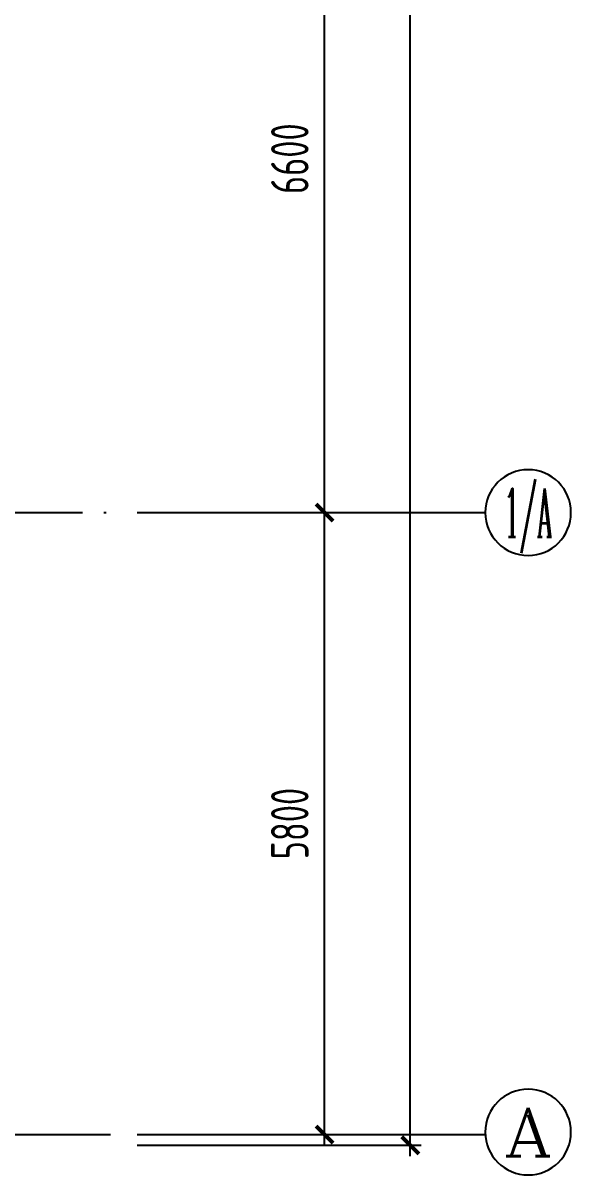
# Model space of a CAD drawing. Extents: x 287065 to 1473467, y 284802 to 344222.
# Drawn here: x 1046231 to 1051347, y 295936 to 306677 of the extents above; entities that cross this region are included whole.
import ezdxf
from ezdxf.enums import TextEntityAlignment as Align

# ---------------------------------------------------------------- set-up
doc = ezdxf.new("R2010")
doc.units = 0
doc.header["$LTSCALE"] = 1000
doc.linetypes.add('DOTE', pattern=[2.42, 2, -0.2, 0.02, -0.2])
doc.layers.get('0').update_dxf_attribs({"linetype": 'CONTINUOUS'})
doc.layers.get('DEFPOINTS').update_dxf_attribs({"linetype": 'CONTINUOUS'})
for name, color, linetype in [('AXIS', 8, 'DOTE'), ('AXIS_DIM', 3, 'CONTINUOUS'), ('AXIS_TEXT', 3, 'CONTINUOUS')]:
    doc.layers.add(name, color=color, linetype=linetype)
doc.styles.add('_TCH_AXIS', font='COMPLEX', dxfattribs={"bigfont": 'GBCBIG'})
doc.styles.add('COMPLEX', font='COMPLEX')
doc.styles.add('TSSD_Dimension', font='tssdeng.shx', dxfattribs={"width": 0.7, "bigfont": 'hztxt.shx'})
doc.dimstyles.new('TSSD_100_100', dxfattribs={"dimtxt": 350, "dimasz": 150, "dimexe": 100, "dimexo": 250, "dimgap": 150, "dimtad": 1, "dimdec": 0, "dimzin": 0, "dimdsep": 46, "dimtxsty": 'TSSD_Dimension', "dimblk": 'ARCHTICK', "dimcen": 0, "dimdle": 100, "dimclrd": 3, "dimclre": 3, "dimclrt": 7, "dimadec": 0, "dimazin": 0, "dimtfac": 1, "dimtdec": 0, "dimtix": 1, "dimtmove": 2, "dimatfit": 3, "dimfxl": 100, "dimtolj": 1, "dimtzin": 0, "dimarcsym": 0})

# ---------------------------------------------------------------- blocks, each defined once
blk = doc.blocks.new('_ARCHTICK')
at = {"color": 0}
blk.add_lwpolyline([(-0.53, -0.53, 0.25, 0.25, 0), (0.53, 0.53, 0.5, 0.5, 0)], format="xyseb", dxfattribs=at)
blk = doc.blocks.new('*D428')
at = {"layer": 'AXIS_DIM', "color": 3, "lineweight": -2}
for p, q in [((1049047, 296212), (1049047, 302212)), ((1047297, 302112), (1049147, 302112)), ((1047297, 296312), (1049147, 296312))]:
    blk.add_line(p, q, dxfattribs=at)
at = {"layer": 'DEFPOINTS', "color": 0}
for p in [(1047047, 302112), (1049047, 302112), (1047047, 296312)]:
    blk.add_point(p, dxfattribs=at)
at = {"layer": 'AXIS_DIM', "color": 3, "lineweight": -2, "xscale": 150, "yscale": 150, "zscale": 150}
for p, rotation in [((1049047, 302112), 90), ((1049047, 296312), 270)]:
    blk.add_blockref('_ARCHTICK', p, dxfattribs=dict(at, rotation=rotation))
at = {"layer": 'AXIS_DIM', "color": 7, "insert": (1048722, 299212), "char_height": 350, "attachment_point": 5, "rotation": 90, "style": 'TSSD_Dimension'}
blk.add_mtext('\\A1;5800', dxfattribs=at)
blk = doc.blocks.new('*D429')
at = {"layer": 'AXIS_DIM', "color": 3, "lineweight": -2}
for p, q in [((1049047, 302012), (1049047, 308812)), ((1047297, 308712), (1049147, 308712)), ((1047297, 302112), (1049147, 302112))]:
    blk.add_line(p, q, dxfattribs=at)
at = {"layer": 'DEFPOINTS', "color": 0}
for p in [(1047047, 308712), (1049047, 308712), (1047047, 302112)]:
    blk.add_point(p, dxfattribs=at)
at = {"layer": 'AXIS_DIM', "color": 3, "lineweight": -2, "xscale": 150, "yscale": 150, "zscale": 150}
for p, rotation in [((1049047, 308712), 90), ((1049047, 302112), 270)]:
    blk.add_blockref('_ARCHTICK', p, dxfattribs=dict(at, rotation=rotation))
at = {"layer": 'AXIS_DIM', "color": 7, "insert": (1048722, 305412), "char_height": 350, "attachment_point": 5, "rotation": 90, "style": 'TSSD_Dimension'}
blk.add_mtext('\\A1;6600', dxfattribs=at)
blk = doc.blocks.new('*D433')
at = {"layer": 'AXIS_DIM', "color": 3, "lineweight": -2}
for p, q in [((1049847, 296112), (1049847, 321312)), ((1047297, 321212), (1049947, 321212)), ((1047297, 296212), (1049947, 296212))]:
    blk.add_line(p, q, dxfattribs=at)
at = {"layer": 'DEFPOINTS', "color": 0}
for p in [(1047047, 321212), (1049847, 321212), (1047047, 296212)]:
    blk.add_point(p, dxfattribs=at)
at = {"layer": 'AXIS_DIM', "color": 3, "lineweight": -2, "xscale": 150, "yscale": 150, "zscale": 150}
for p, rotation in [((1049847, 321212), 90), ((1049847, 296212), 270)]:
    blk.add_blockref('_ARCHTICK', p, dxfattribs=dict(at, rotation=rotation))
at = {"layer": 'AXIS_DIM', "color": 7, "insert": (1049522, 308712), "char_height": 350, "attachment_point": 5, "rotation": 90, "style": 'TSSD_Dimension'}
blk.add_mtext('\\A1;25000', dxfattribs=at)
blk = doc.blocks.new('_AXISO')
blk.add_circle((0, 0), 0.5)
at = {"layer": 'AXIS_TEXT', "style": 'COMPLEX', "width": 1.041667}
blk.add_attdef('A', text='', height=0.56, dxfattribs=at).set_placement((-0.25, -0.28), (0.25, -0.28), align=Align.FIT)

msp = doc.modelspace()

# ---------------------------------------------------------------- linework, layer by layer
at = {"layer": 'AXIS'}
for p, q in [((1027846.971, 302111.708), (1047046.971, 302111.708)), ((980746.971, 296311.708), (1047046.971, 296311.708))]:
    msp.add_line(p, q, dxfattribs=at)
at = {"layer": 'AXIS_TEXT'}
for p, q in [((1047296.971, 302111.708), (1050546.971, 302111.708)), ((1047296.971, 296311.708), (1050546.971, 296311.708))]:
    msp.add_line(p, q, dxfattribs=at)

# ---------------------------------------------------------------- block references
ref = msp.add_blockref('_AXISO', (1050946.971, 302111.708), dxfattribs=dict(at, xscale=-800, yscale=800, zscale=800))
ref.add_attrib('A', '1/A', dxfattribs={"height": 452.5483, "style": '_TCH_AXIS', "width": 0.381818}).set_placement((1050720.697, 301885.434), (1051173.245, 301885.434), align=Align.FIT)
ref = msp.add_blockref('_AXISO', (1050946.971, 296335.726), dxfattribs=dict(at, xscale=-800, yscale=800, zscale=800))
ref.add_attrib('A', 'A', dxfattribs={"height": 452.548, "style": '_TCH_AXIS', "width": 1.166667}).set_placement((1050720.697, 296109.452), (1051173.245, 296109.452), align=Align.FIT)

# ---------------------------------------------------------------- dimensions: what is measured, and where the dimension line sits
at = {"layer": 'AXIS_DIM'}
for p1, p2, distance, picture, middle in [((1047046.971, 296211.708), (1047046.971, 321211.708), -2800, '*D433', (1049521.971, 308711.708)), ((1047046.971, 302111.708), (1047046.971, 308711.708), -2000, '*D429', (1048721.971, 305411.708)), ((1047046.971, 296311.708), (1047046.971, 302111.708), -2000, '*D428', (1048721.971, 299211.708))]:
    dim = msp.add_aligned_dim(p1=p1, p2=p2, distance=distance, dimstyle='TSSD_100_100', dxfattribs=at)
    dim.commit()
    dim.dimension.update_dxf_attribs({"geometry": picture, "text_midpoint": middle})

doc.saveas('drawing.dxf')
